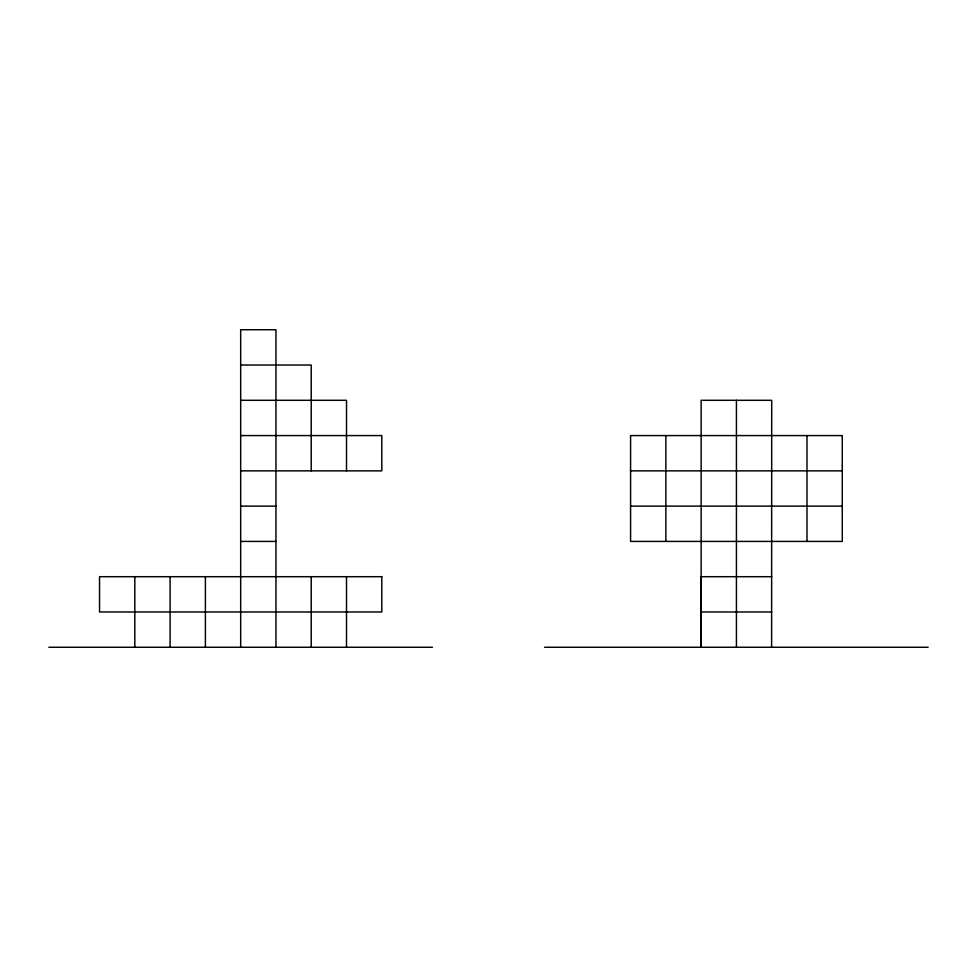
<?xml version="1.0" encoding="UTF-8"?>
<svg xmlns="http://www.w3.org/2000/svg" width="977" height="977" viewBox="0 0 977 977"><rect width="100%" height="100%" fill="white"/><g stroke="black" fill="none" stroke-linecap="round" stroke-linejoin="round"><path stroke-width="1.47" d="M240.672 365.019L311.236 365.019L311.236 470.865M240.672 400.301L346.517 400.301L346.517 470.865M240.672 435.583L381.799 435.583L381.799 470.865L240.672 470.865M630.58 470.865L842.272 470.865M240.672 506.135L275.954 506.135M630.58 506.135L842.272 506.135M240.672 541.417L275.954 541.417M701.144 576.699L771.708 576.699M701.144 611.981L771.708 611.981M48.85 647.262L432.481 647.262M544.519 647.262L928.15 647.262M806.99 435.583L806.99 541.417M771.61 647.262L771.708 400.301L701.144 400.301L701.144 647.262M736.426 400.301L736.426 647.262M701.046 576.699L701.046 647.262M665.862 435.583L665.862 541.417M346.517 576.699L346.517 647.262M311.236 576.699L311.236 647.262M275.954 647.262L275.954 329.738L240.672 329.738L240.672 647.262M205.39 576.699L205.39 647.262M170.108 576.699L170.108 647.262M134.826 576.699L134.826 647.262M842.272 435.583L630.58 435.583L630.58 541.417L842.272 541.417L842.272 435.583M381.799 576.699L99.544 576.699L99.544 611.981L381.799 611.981L381.799 576.699"/></g></svg>
